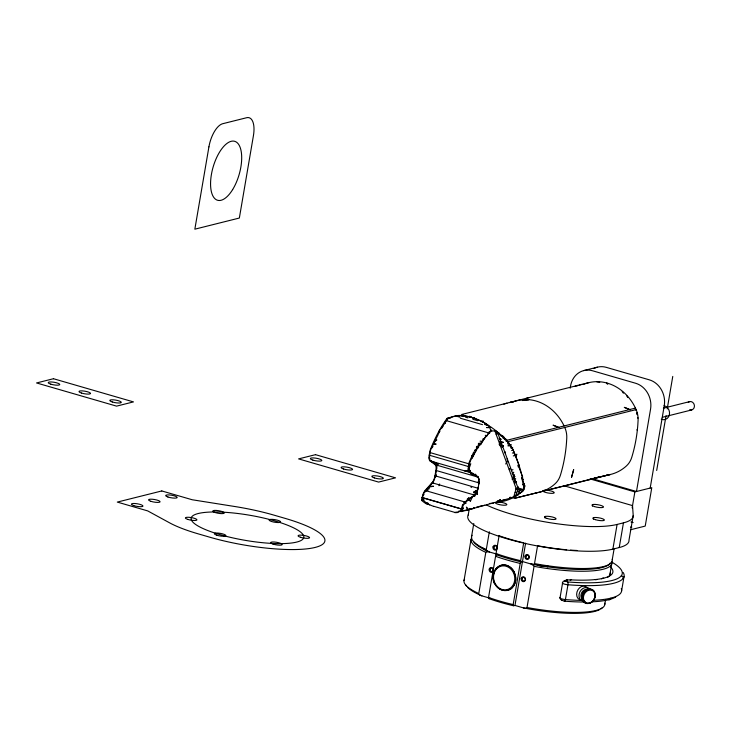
<?xml version="1.0" encoding="UTF-8"?>
<svg xmlns="http://www.w3.org/2000/svg" width="731" height="731" viewBox="0 0 731 731"><rect width="100%" height="100%" fill="white"/><g stroke="black" fill="none" stroke-linecap="round" stroke-linejoin="round"><path stroke-width="1.1" d="M589.935 603.002L589.634 603.367M512.129 448.121L512.641 447.829L510.814 447.856L512.504 448.578L515.474 455.559A253.182 127.13 32.7 0 1 523.816 484.351A34.878 17.517 32.7 0 1 523.743 489.596M464.752 470.709L469.649 471.924L470.316 470.481L464.752 470.709L468.598 471.331L469.192 470.81L469.174 469.878L468.078 469.284L468.891 463.043L473.697 452.05M430.861 460.694L432.706 462.357L438.097 464.203L430.166 460.457L429.271 457.99L430.687 449.51L432.569 447.052L432.999 446.166L432.396 445.892L438.289 434.369M471.486 496.952L474.83 495.947L475.854 493.06L473.661 492.219L476.895 490.263M473.926 474.867L474.136 474.309L471.157 474.181L474.748 475.004L475.662 474.172L476 475.314L475.442 475.89L477.891 476.411L478.385 478.284M479.043 481.427L477.8 482.533L479.043 481.427L478.796 484.086M499.227 444.622L499.255 443.872M424.099 499.84L422.235 499.2L422.5 496.989L423.788 493.197L425.652 491.333M510.165 497.811L510.211 497.089L509.452 498.259L515.784 496.166A47.469 42.599 -74.7 0 0 521.377 492.164L523.04 490.62L516.159 488.6L494.832 430.797L497.327 431.911A55.912 28.08 32.7 0 1 506.263 440.427M474.3 508.301L463.235 510.741L461.023 510.54L462.659 504.381M505.989 441.131L507.634 441.688L507.707 442.639L508.511 442.538L509.032 444.156L510.613 444.978L510.512 446.586L512.641 447.829M512.203 479.481L512.257 478.787M478.778 480.048L478.906 478.732M436.827 468.525L436.846 464.24M489.797 432.935L488.034 433.593L486.919 435.996L485.457 436.864L480.687 444.649L478.193 444.092L479.18 444.439L479.043 445.435L476.813 446.44L476.393 447.208L477.206 447.5L476.977 448.514L474.593 450.415L475.241 450.625L474.52 453.695L472.034 458.41M488.756 433.008L488.856 432.122L490.528 431.29L490.556 430.376L491.808 430.038M514.606 479.993L514.642 483.145L516.488 481.473L515.556 482.725M469.713 509.169L469.795 508.474L468.882 509.534M513.052 473.935L513.5 475.232L514.569 474.903L513.299 475.826L513.5 475.232M436.654 469.01L435.201 477.215L436.462 474.839M499.894 439.806L500.022 438.993L499.191 438.563L499.538 437.75M513.272 455.97L516.927 454.207L515.83 456.994L519.439 466.186L519.202 467.977L522.647 477.041L521.998 479.947M470.782 472.884L470.883 472.29L469.649 471.924M422.143 497.519L462.065 509.087A7.136 3.628 -72.5 0 1 465.601 502.215L474.565 495.079A7.136 3.628 -72.5 0 0 478.101 488.271L479.015 482.917A7.136 3.628 -72.5 0 0 477.672 477.023L470.417 472.555A7.136 3.628 -72.5 0 1 469.064 466.725L469.512 464.021A7.127 3.618 -72.5 0 1 470.773 460.137A82.411 41.886 -72.5 0 1 489.149 433.054L490.912 431.153L495.846 430.705L497.327 431.911L517.996 487.933A1.425 0.63 -73.8 0 1 517.932 489.14L515.784 496.166L514.277 497.043L466.277 510.439L457.569 511.91M477.672 477.014L435.155 464.697L429.956 460.832A7.136 2.65 -75 0 1 429.207 455.175L429.664 452.471A7.127 2.641 -75 0 1 430.769 448.542A82.411 30.574 -75 0 1 445.608 420.435L446.997 418.434A51.828 33.58 -8.5 0 1 453.622 416.478L455.769 415.994L460.018 417.227M507.095 458.803L507.478 460.987M465.601 502.206L425.076 490.464L432.048 482.752A7.136 2.65 -75 0 0 434.972 475.771L435.886 470.417A7.136 2.65 -75 0 0 435.155 464.697M463.253 415.254L461.882 415.72L463.107 416.286L461.718 416.021L463.253 415.254L457.889 416.341M472.847 417.776L474.62 417.73L473.551 418.26L472.847 417.776A19.573 16.256 -31 0 1 469.896 416.926L461.901 415.619M468.224 514.999L469.284 508.822M464.011 580.642L471.047 539.478M471.495 536.91L473.779 523.533M503.686 436.517L500.205 434.726L498.487 433.081L498.926 432.871M504.189 437.385L501.969 436.032M505.852 438.947L503.641 437.567M489.331 531.775L486.279 549.611A71.391 15.936 9.7 0 1 472.089 535.266M507.46 440.528L505.304 439.13M488.692 598.552A1.462 0.64 -73.8 0 1 488.536 597.455L495.572 556.291A1.462 0.649 -73.8 0 1 496.477 554.765L497.857 554.409M496.185 554.637A1.462 0.649 -73.8 0 1 496.038 553.55L499.09 535.713A1.462 0.64 -73.8 0 1 499.145 535.448M514.368 496.404L522.628 491.451L523.67 489.98L524.036 487.678M513.308 605.688A1.462 0.64 -73.8 0 1 513.153 604.583L520.189 563.427A1.462 0.649 -73.8 0 1 521.093 561.892M520.81 561.783A1.462 0.649 -73.8 0 1 520.655 560.686L523.707 542.85M490.355 598.314L489.002 598.643A69.966 15.616 9.7 0 0 513.619 605.78L514.971 605.442L525.626 543.133M544.988 517.968L545.253 516.424M570.171 388.216L570.555 385.995A21.418 18.622 75.9 0 1 592.53 370.763L635.614 383.254A21.418 18.622 75.9 0 1 650.553 409.177L636.491 491.497L591.553 478.476M561.81 600.151A2.284 2.083 69.4 0 1 560.11 597.41L562.642 582.598A2.284 2.083 69.4 0 1 565.09 580.944L567.11 580.186A8.425 1.882 9.7 0 1 571.203 579.866A73.895 16.493 9.7 0 0 610.54 566.9M592.421 506.099L592.686 504.554M593.325 519.165L593.59 517.621M468.498 514.56A78.528 17.535 9.7 0 0 520.445 542.347A78.528 17.535 9.7 0 0 612.88 549.136L617.101 524.438L623.452 522.848A78.528 17.535 9.7 0 0 633.21 515.51L632.534 505.614L563.482 485.612M612.276 559.553L614.177 548.405M604.793 604.427L605.56 599.968M609.745 575.452L611.838 563.199M612.88 549.136L619.23 547.546L623.452 522.848M632.151 507.862L634.873 491.899L651.787 487.668L645.226 526.082L630.424 529.783M633.21 515.51L628.989 540.2A78.528 17.535 9.7 0 1 619.23 547.546M621.542 591.233L624.018 576.677M650.179 488.07L664.251 405.751A21.418 18.622 75.9 0 0 649.302 379.828L606.227 367.337A21.418 18.622 75.9 0 0 593.8 368.57M656.685 470.472L666.06 415.61M667.211 408.885L672.767 376.419M500.351 499.556L498.515 501.841L500.114 500.963L500.351 499.556L498.944 500.479M478.33 486.828L477.809 489.578M514.039 453.33L513.729 451.347M509.818 444.512L507.935 445.846L509.589 445.727L509.818 444.512L511.243 444.74L510.613 444.978M514.012 479.536L514.176 478.668L513.299 478.321L513.71 477.343M439.002 431.838L438.719 433.227L439.779 431.253L439.185 431.126L439.002 431.838L439.779 431.253M523.378 482.899L522.482 484.233L524.118 485.32L523.588 487.266M516.177 489.514L516.406 488.427M515.117 456.181L515.373 454.956L516.049 455.358M515.264 496.011L515.437 495.207L515.766 496.093M518.014 489.724L518.233 488.71L517.447 488.153M522.802 482.469L522.976 481.665M478.348 481.893L478.558 480.998M514.533 454.618L514.743 453.723M522.391 481.208L522.592 480.441M435.109 477.782L436.032 476.21M636.993 430.038L637.158 429.472M507.826 462.102L507.999 461.508M500.488 440.309L499.821 442.054L503.175 442.273L500.269 443.406L500.68 442.401M524.639 487.102L525.086 485.731M472.82 473.313L470.992 473.615L472.61 473.926L472.82 473.313L470.015 472.719L470.883 472.29M468.754 469.412L470.791 463.756M496.413 433.41L496.943 431.948L499.246 433.711M424.044 494.375L422.756 496.057M511.271 470.846L511.581 470.051L512.988 469.704M505.267 453.476L505.523 452.854M438.956 485.731L439.669 483.995M504.719 452.37L505.048 451.575M472.582 496.587L470.49 501.018L467.255 499.227L468.544 498.021L470.855 497.793M434.086 480.23L434.707 478.796M517.804 487.129L518.078 486.526M426.374 490.921L427.836 490.09L426.21 490.026L429.892 486.362L430.669 484.443L433.428 482.515L433.008 483.054M505.733 464.021L506.629 462.129M471.586 456.336L471.952 455.587M432.304 483.246L433.794 480.87M461.069 511.636L463.326 507.789L461.023 510.54M523.606 484.973L524.547 483.429L522.692 484.909M429.572 486.727L430.084 485.969M482.725 439.413L483.255 438.627M447.144 419.631L448.706 417.94M441.67 428.284L442.1 427.644M442.63 426.858L443.068 426.228M439.185 431.126L446.988 419.996M514.469 496.733L514.368 496.861A5.373 1.919 -28.5 0 0 514.277 497.053A46.181 41.448 -74.7 0 1 496.495 502.215M561.755 600.169L564.286 601.156A83.389 18.613 9.7 0 0 585.211 602.015M445.106 423.468L445.535 422.893M485.274 435.831L485.731 435.237M510.028 468.937L510.485 468.324L509.224 469.403M634.873 408.775L635.44 408.099A46.528 40.452 75.9 0 0 583.091 384.543M432.569 447.052L431.509 447.774M463.536 502.919L468.096 499.657L470.49 501.018L468.544 498.021M502.179 447.144L503.367 445.837L502.179 447.144L501.228 444.494M468.078 469.284L469.329 467.986M508.511 442.538L507.634 441.688M635.678 410.064L636.125 409.607L635.44 408.099L506.281 440.427L507.524 441.798L636.125 409.607A20.843 18.12 75.9 0 1 638.099 420.215L637.816 424.939A142.106 123.53 75.9 0 1 631.758 457.332A20.843 18.12 75.9 0 1 626.513 465.848A46.519 40.443 75.9 0 1 606.721 475.15M485.987 552.033L488.582 551.759L496.797 554.098M496.203 434.552L498.487 433.081M513.655 497.153L516.159 488.6A1.425 1.023 -20.2 0 1 517.996 487.933L523.734 489.596M435.548 440.994L436.836 439.943L434.653 441.122M479.381 506.482L480.532 505.98M477.891 476.411L476.731 476.703M430.248 485.338L431.29 484.616L430.669 484.443M476.137 490.711L476.859 491.278L477.535 490.867L476.137 490.711L477.498 494.266L473.661 492.219M565.09 580.944L567.567 581.949A83.389 18.613 9.7 0 0 611.527 561.965M433.556 443.379L434.662 442.73M518.672 491.223L520.225 490.327M469.786 417.163L470.819 416.579L469.905 416.88A26.517 8.726 26 0 1 472.847 417.721L481.747 421.376L485.877 423.642L487.321 425.296M450.561 417.84L451.073 417.584M450.378 417.766L450.689 417.611A45.852 23.026 32.7 0 1 454.554 416.241L455.769 415.994M468.598 471.331L470.316 470.481L469.192 470.81M517.192 491.159L517.913 490.83M422.865 499.575L421.915 499.995A7.118 2.641 -75 0 1 425.058 490.592M511.599 450.479L513.089 449.894M426.511 490.602L427.836 490.09M473.213 495.207L473.149 494.54L473.962 494.238L474.876 494.585M464.331 503.787L466.214 503.092M512.394 453.074L514.195 452.443M507.707 442.639L508.739 442.292M520.326 492.667L520.947 492.475L518.471 491.936L520.344 492.52M503.878 404.115L506.994 403.183M575.078 386.288L578.203 385.365L577.006 385.721M514.249 401.401L509.388 402.589M512.212 401.949L513.573 401.566L510.686 402.333L513.473 401.538L512.888 401.758M456.519 512.011L454.929 512.431L433.711 506.281M582.287 384.314L579.573 385.018M550.16 489.368L592.083 478.86M589.35 382.523L461.572 414.514M583.658 370.608L597.355 367.181M663.401 408.2L689.616 401.63M662.259 417.31L691.764 409.927M515.401 498.049L536.527 492.886M513.93 498.478L610.348 474.492L588.884 479.609L596.067 477.919M528.906 397.701L526.146 398.377M607.726 475.068L594.075 478.22L600.306 476.831L594.824 478.175M504.171 500.041L500.114 500.963M493.352 503.193L489.386 503.485M484.863 505.267L481.254 505.907M446.997 418.434L449.2 417.94M449.976 417.776L450.689 417.611M478.613 506.711L476.393 507.177M473.386 507.78L474.127 507.625M433.794 444.521L436.142 444.046L433.054 444.457M512.842 476.968L515.053 476.53M497.391 500.762L498.158 500.616M429.252 487.038L433.565 486.261L429.892 486.362M427.306 489.048L429.28 488.747L427.982 488.399M474.748 475.004L475.579 474.885M457.378 512.605L454.865 512.632M587.952 589.36L588.601 590.282M490.665 427.553L486.48 427.534L488.774 427.562M475.241 450.625L476.557 450.68L474.593 450.415M433.41 506.3L427.489 503.951M480.103 441.14L482.551 441.259M499.821 442.054L503.175 442.273M504.335 439.514L505.222 439.587M515.163 492.447L516.561 492.566M596.852 381.856L599.74 382.276M514.176 478.668L515.72 478.823M477.206 447.5L478.631 447.646L476.393 447.208M501.055 436.261L501.905 436.37M502.7 437.878L503.568 437.988M479.18 444.439L480.687 444.649L478.704 443.315L481.053 443.26M469.32 416.295L470.197 416.451M509.589 445.727L510.54 445.901L511.371 447.235M499.447 434.57L500.205 434.726M472.61 473.926L474.136 474.309M521.596 489.532L523.67 489.98M500.022 438.993L501.429 439.313M448.359 418.15L449.117 418.333M521.943 478.787L523.323 479.454M496.513 554.747A69.966 15.616 9.7 0 0 521.13 561.883L522.473 561.545L531.117 564.049L534.005 565.949M477.791 420.709L472.866 419.292M484.443 424.3L490.309 426.602A45.852 23.026 32.7 0 1 495.846 430.705M460.347 418.223L482.497 424.647M445.608 420.426L489.149 433.044M591.041 479.198L634.873 491.899M429.664 452.471L469.512 464.021M429.207 455.175L469.064 466.725M429.956 460.832L470.417 472.555M630.981 521.952L633.165 522.583M435.886 470.417L479.015 482.917M434.972 475.771L478.101 488.271M432.048 482.752L474.565 495.079M422.125 497.628L462.047 509.196A7.118 3.618 -72.5 0 0 461.901 511.581M488.235 597.693L481.884 595.856A69.966 15.616 9.7 0 1 467.657 587.45M514.971 605.442L523.442 607.9A8.598 7.474 75.9 0 0 525.918 608.229A2.476 2.156 75.9 0 0 526.786 607.918M465.483 417.145L467.941 417.867M481.327 441.506L481.976 441.707M458.392 512.084L458.721 511.636M429.271 457.99L429.929 458.218M426.941 502.974L428.622 503.568L426.027 502.7L422.235 499.2M470.947 487.102L471.659 487.367M429.106 504.628L429.727 504.847M431.189 461.407L438.097 464.203L432.377 461.59M432.706 462.357L435.575 464.148L436.608 466.323M467.255 499.227L468.096 499.657M622.218 391.496L623.397 393.196M475.854 493.06L477.498 494.266L476.859 491.278M473.149 494.54L474.83 495.947M626.622 395.635L627.701 397.472M474.218 491.351L477.498 494.266M467.977 508.803L466.387 507.104L467.621 509.845M434.059 463.152L433.547 462.147M488.692 425.533L489.377 426.84A51.828 33.571 -8.5 0 1 490.903 431.153M517.968 494.156L518.325 494.924M607.141 383.93L606.712 382.962L607.817 384.113M517.804 465.172L518.014 465.875M499.776 444.594L500.15 445.855M518.188 466.479L518.398 467.173M521.614 477.398L521.806 478.138M637.706 417.465L637.889 418.233M507.798 443.269L507.981 444.137M476 475.314L476.091 476.055M462.961 509.936A26.49 8.735 -34.1 0 1 458.593 511.207M427.26 504.39A26.471 21.884 32.9 0 1 421.559 500.342M455.614 415.82A37.126 18.64 32.7 0 1 488.756 425.433M514.057 401.502A46.528 40.452 75.9 0 1 564.104 425.954M535.384 493.005A46.528 40.452 75.9 0 0 555.176 483.703A20.843 18.12 75.9 0 0 560.421 475.187A142.106 123.53 75.9 0 0 566.479 442.794L566.772 438.07A20.843 18.12 75.9 0 0 564.789 427.461M445.005 422.271A55.912 28.08 32.7 0 1 445.508 421.632M448.962 418.571A55.912 28.08 32.7 0 1 449.327 418.333M443.735 424.199A33.343 16.74 32.7 0 1 444.137 423.413M507.561 441.789A33.37 16.758 32.7 0 1 513.683 451.338M688.264 402.352A4.285 3.728 75.9 0 1 694.368 405.166A4.285 3.728 75.9 0 1 689.662 409.78M610.248 562.98A69.966 15.616 9.7 0 1 530.944 563.994M489.386 551.951A69.966 15.616 9.7 0 1 473.99 542.228M611.518 561.271A71.391 15.936 9.7 0 1 534.05 566.333L527.014 607.498A71.391 15.936 9.7 0 0 604.711 603.157M520.189 563.427A71.391 15.936 9.7 0 1 495.572 556.291M471.76 537.797A71.391 15.936 9.7 0 0 485.813 552.362L478.778 593.517A71.391 15.936 9.7 0 1 464.587 579.171M560.11 597.41A4.285 0.959 9.7 0 0 560.924 598.588A4.285 0.959 9.7 0 0 565.419 599.566A85.673 19.125 9.7 0 0 581.666 600.407M564.286 601.156A2.284 0.822 -85.4 0 0 565.419 599.566L567.95 584.754A2.284 0.822 -85.4 0 0 567.567 581.949M621.249 588.546A85.673 19.125 9.7 0 1 594.248 600.261M615.74 596.971A83.389 18.613 9.7 0 1 592.348 601.823M610.961 598.113A2.284 1.983 75.9 0 1 608.621 599.731M562.642 582.598A4.285 0.959 9.7 0 0 563.455 583.777A4.285 0.959 9.7 0 0 567.95 584.754A85.673 19.125 9.7 0 0 623.178 572.492M581.373 599.877A7.209 5.482 -64.7 0 1 578.038 589.652A7.209 5.482 -64.7 0 1 587.962 589.296M621.295 575.781A2.284 2.211 37.4 0 1 623.141 578.422M610.257 572.912A71.611 15.991 9.7 0 1 607.552 577.362M570.18 580.423A2.284 1.033 -86.9 0 1 571.203 579.866M601.732 578.888A2.284 1.983 75.9 0 1 603.715 578.157M564.743 581.52A2.284 2.083 69.4 0 1 567.11 580.186M565.182 581.529A2.284 1.983 75.9 0 1 567.494 580.067M584.471 601.302A7.209 5.848 -61.8 0 1 579.82 591.991A7.209 5.848 -61.8 0 1 590.164 589.424M582.954 599.767A5.784 4.688 -61.8 0 1 581.721 592.64A5.784 4.688 -61.8 0 1 588.3 589.533M583.009 597.355A3.984 3.235 -61.8 0 1 585.138 591.26M584.288 601.567A6.743 5.464 -61.8 0 1 582.817 593.325A6.743 5.464 -61.8 0 1 590.401 589.597M583.009 599.237A5.793 4.697 -61.8 0 1 583.046 593.316A5.793 4.697 -61.8 0 1 587.916 589.926M513.683 571.386A12.957 11.394 65.5 0 1 514.405 572.665M514.222 572.766A12.792 11.458 65.9 0 1 511.864 587.98M497.144 567.64A12.957 10.599 75.7 0 1 498.103 566.827A12.811 10.563 72.2 0 1 513.747 571.34M494.11 583.146A12.792 10.673 84 0 1 497.089 567.548M513.162 604.583A71.391 15.936 9.7 0 1 488.536 597.446M601.997 607.909A69.966 15.616 9.7 0 1 600.882 608.859M599.411 609.736A69.966 15.616 9.7 0 1 523.442 607.9M466.488 586.125A69.966 15.616 9.7 0 1 465.674 584.846M481.884 595.82A8.598 7.474 75.9 0 1 479.527 594.787M479.554 594.742A2.476 2.156 75.9 0 1 478.851 594.02M547.866 566.808A10.709 2.394 9.7 0 1 547.181 566.781M544.184 566.525A10.709 2.394 9.7 0 1 537.312 565.136M548.579 566.324A11.422 2.549 9.7 0 1 537.797 564.734M599.137 567.886A10.709 2.394 9.7 0 1 597.492 568.005M485.585 550.023A10.709 2.394 9.7 0 1 483.438 548.917M485.877 549.63A11.422 2.549 9.7 0 1 482.487 547.848M511.874 587.998A12.957 11.824 76.3 0 1 510.777 588.82M510.878 589.012A12.811 11.623 80.9 0 1 495.051 584.288A12.957 11.038 85.4 0 1 494.412 582.982M596.925 579.573A10.709 2.394 9.7 0 1 595.272 579.674M664.031 405.668A7.136 6.204 75.9 0 1 669.413 414.66A7.136 6.204 75.9 0 1 661.272 419.174M631.858 527.06A5.857 1.307 9.7 0 1 630.469 527.069M617.101 524.438A78.528 17.535 9.7 0 1 486.572 505.03M498.039 502.005A5.857 1.307 9.7 0 1 506.501 504.052A5.857 1.307 9.7 0 1 501.859 505.066A5.857 1.307 9.7 0 1 495.307 502.599M544.184 490.172A5.857 1.307 9.7 0 1 553.385 491.835A5.857 1.307 9.7 0 1 550.114 493.279A5.857 1.307 9.7 0 1 542.722 490.821M576.942 550.47A71.391 15.936 9.7 0 1 570.463 550.087M566.635 549.776A71.391 15.936 9.7 0 1 537.568 545.755L534.516 563.592A71.391 15.936 9.7 0 0 612.212 559.252M522.592 542.585A71.391 15.936 9.7 0 1 499.09 535.713M534.407 564.14A5.482 4.77 75.9 0 1 531.209 563.784M520.664 560.686A71.391 15.936 9.7 0 1 496.047 553.55M489.213 551.613A5.482 4.77 75.9 0 1 486.206 550.169M637.231 413.527L637.167 414.669L636.902 412.732L637.231 413.527M208.92 146.867L194.848 229.178L239.348 218.039L253.419 135.728A21.418 9.448 -73.8 0 0 246.667 117.718L222.699 123.713A21.418 9.448 -73.8 0 0 208.92 146.867M481.747 421.376L482.378 422.006L483.173 421.029L481.747 421.376M573.652 469.722L571.532 477.343L573.652 469.722M512.568 472.637L512.221 473.496L513.783 472.299L512.568 472.637M53.464 378.722L36.55 382.953L116.558 406.134L133.471 401.904L53.464 378.722M161.798 490.949L117.298 502.087L147.708 510.905L169.601 522.839A78.528 17.535 9.7 0 0 198.412 533.913L209.834 537.221A78.528 17.535 9.7 0 0 315.189 547.418A78.528 17.535 9.7 0 0 285.145 518.38L273.723 515.063A78.528 17.535 9.7 0 0 234.825 506.519L192.207 499.757L161.798 490.949M315.518 454.664L298.604 458.894L378.612 482.085L395.526 477.846L315.518 454.664M525.598 400.04L522.153 400.524L528.915 399.647L525.598 400.04M627.372 408.547L624.274 407.35L630.35 409.835L627.372 408.547M556.154 426.383L553.056 425.177L559.142 427.653L556.154 426.383M50.768 384.15A5.857 1.307 9.7 0 0 59.759 384.597A5.857 1.307 9.7 0 0 51.462 381.966A5.857 1.307 9.7 0 0 50.768 384.15M81.543 393.068A5.857 1.307 9.7 0 0 90.525 393.516A5.857 1.307 9.7 0 0 82.237 390.884A5.857 1.307 9.7 0 0 81.543 393.068M112.309 401.977A5.857 1.307 9.7 0 0 121.3 402.434A5.857 1.307 9.7 0 0 113.003 399.802A5.857 1.307 9.7 0 0 112.309 401.977M216.659 533.621A57.119 12.747 9.7 0 0 303.74 537.641A57.119 12.747 9.7 0 0 222.069 512.139A57.119 12.747 9.7 0 0 216.659 533.621M591.269 602.298A7.511 6.095 -61.8 0 0 592.503 589.816A7.511 6.095 -61.8 0 0 582.287 596.743A7.511 6.095 -61.8 0 0 591.269 602.298M591.425 602.417A7.566 6.14 -61.8 0 0 592.667 589.844A7.566 6.14 -61.8 0 0 582.379 596.816A7.566 6.14 -61.8 0 0 591.425 602.417M591.626 602.079A6.853 5.556 -61.8 0 0 592.75 590.694A6.853 5.556 -61.8 0 0 583.429 597.008A6.853 5.556 -61.8 0 0 591.626 602.079M493.717 573.186A12.847 11.175 75.9 0 0 506.958 590.383A12.847 11.175 75.9 0 0 512.778 569.778A12.847 11.175 75.9 0 0 493.717 573.186M522.181 578.568A1.754 1.526 75.9 0 0 524.072 580.834A1.754 1.526 75.9 0 0 524.767 577.983A1.754 1.526 75.9 0 0 522.181 578.568M521.249 578.376A2.467 2.147 75.9 0 0 523.844 581.629A2.467 2.147 75.9 0 0 524.895 577.636A2.467 2.147 75.9 0 0 521.249 578.376M490.181 569.294A1.754 1.526 75.9 0 0 492.064 571.56A1.754 1.526 75.9 0 0 492.758 568.709A1.754 1.526 75.9 0 0 490.181 569.294M489.249 569.102A2.467 2.147 75.9 0 0 491.844 572.355A2.467 2.147 75.9 0 0 492.895 568.362A2.467 2.147 75.9 0 0 489.249 569.102M493.864 573.972A12.135 10.554 75.9 0 0 506.885 589.689A12.135 10.554 75.9 0 0 511.682 569.942A12.135 10.554 75.9 0 0 493.864 573.972M547.071 518.462A5.857 1.307 9.7 0 0 556.063 518.919A5.857 1.307 9.7 0 0 547.766 516.287A5.857 1.307 9.7 0 0 547.071 518.462M595.409 519.659A5.857 1.307 9.7 0 0 604.391 520.116A5.857 1.307 9.7 0 0 596.103 517.484A5.857 1.307 9.7 0 0 595.409 519.659M594.504 506.592A5.857 1.307 9.7 0 0 603.495 507.04A5.857 1.307 9.7 0 0 595.198 504.417A5.857 1.307 9.7 0 0 594.504 506.592M525.05 556.145A2.467 2.147 75.9 0 0 527.645 559.407A2.467 2.147 75.9 0 0 528.696 555.414A2.467 2.147 75.9 0 0 525.05 556.145M525.982 556.337A1.754 1.526 75.9 0 0 527.864 558.612A1.754 1.526 75.9 0 0 528.559 555.752A1.754 1.526 75.9 0 0 525.982 556.337M493.05 546.87A2.467 2.147 75.9 0 0 495.645 550.132A2.467 2.147 75.9 0 0 496.696 546.139A2.467 2.147 75.9 0 0 493.05 546.87M493.982 547.062A1.754 1.526 75.9 0 0 495.865 549.337A1.754 1.526 75.9 0 0 496.559 546.477A1.754 1.526 75.9 0 0 493.982 547.062M133.691 505.569A5.857 1.307 9.7 0 0 142.929 506.181A5.857 1.307 9.7 0 0 134.988 503.504A5.857 1.307 9.7 0 0 133.691 505.569M150.805 501.283A5.857 1.307 9.7 0 0 160.043 501.905A5.857 1.307 9.7 0 0 152.112 499.218A5.857 1.307 9.7 0 0 150.805 501.283M167.92 496.998A5.857 1.307 9.7 0 0 177.158 497.619A5.857 1.307 9.7 0 0 169.226 494.933A5.857 1.307 9.7 0 0 167.92 496.998M187.757 519.394A5.857 1.307 9.7 0 0 196.904 519.942A5.857 1.307 9.7 0 0 188.817 517.283A5.857 1.307 9.7 0 0 187.757 519.394M215.142 512.532A5.857 1.307 9.7 0 0 224.289 513.089A5.857 1.307 9.7 0 0 216.202 510.421A5.857 1.307 9.7 0 0 215.142 512.532M271.475 521.468A5.857 1.307 9.7 0 0 280.622 522.016A5.857 1.307 9.7 0 0 272.535 519.357A5.857 1.307 9.7 0 0 271.475 521.468M216.705 535.174A5.857 1.307 9.7 0 0 225.842 535.722A5.857 1.307 9.7 0 0 217.756 533.063A5.857 1.307 9.7 0 0 216.705 535.174M273.038 544.102A5.857 1.307 9.7 0 0 282.175 544.659A5.857 1.307 9.7 0 0 274.088 541.991A5.857 1.307 9.7 0 0 273.038 544.102M300.423 537.248A5.857 1.307 9.7 0 0 309.56 537.797A5.857 1.307 9.7 0 0 301.474 535.138A5.857 1.307 9.7 0 0 300.423 537.248M232.632 189.594A30.702 13.542 -73.8 0 0 235.108 141.448A30.702 13.542 -73.8 0 0 210.629 181.325A30.702 13.542 -73.8 0 0 232.632 189.594M312.822 460.091A5.857 1.307 9.7 0 0 321.814 460.539A5.857 1.307 9.7 0 0 313.517 457.917A5.857 1.307 9.7 0 0 312.822 460.091M343.597 469.01A5.857 1.307 9.7 0 0 352.58 469.457A5.857 1.307 9.7 0 0 344.292 466.835A5.857 1.307 9.7 0 0 343.597 469.01M374.363 477.928A5.857 1.307 9.7 0 0 383.355 478.376A5.857 1.307 9.7 0 0 375.058 475.744A5.857 1.307 9.7 0 0 374.363 477.928"/></g></svg>
